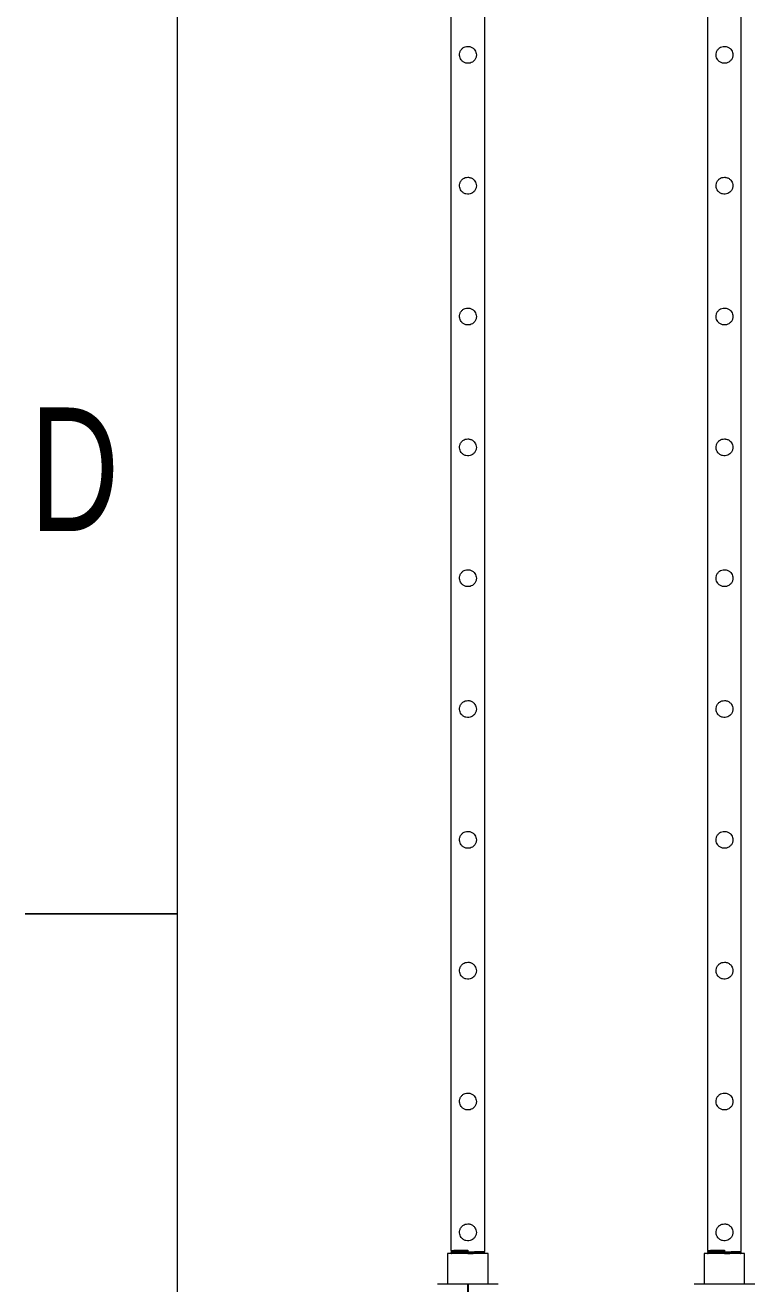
# Model space of a CAD drawing. Header units: millimetres. Extents: x 11948 to 22858, y 1146 to 11361.
# Drawn here: x 12890 to 13754, y 7399 to 8890 of the extents above; entities that cross this region are included whole.
import ezdxf

# ---------------------------------------------------------------- set-up
doc = ezdxf.new("R2010")
doc.units = ezdxf.units.MM
doc.linetypes.add('SLD-Solid', pattern=[0])
doc.styles.add('SLDTEXTSTYLE0', font='TXT', dxfattribs={"width": 0.75})
doc.dimstyles.new('SLDDIMSTYLE0', dxfattribs={"dimscale": 22, "dimtxt": 1.852083, "dimasz": 1.5, "dimexe": 0, "dimexo": 0.0625, "dimgap": 0.463021, "dimtad": 1, "dimdec": 0, "dimrnd": 1e-09, "dimzin": 12, "dimdsep": 46, "dimtxsty": 'SLDTEXTSTYLE0', "dimcen": 0.09, "dimadec": 0, "dimazin": 3, "dimtfac": 1, "dimtdec": 0, "dimtofl": 0, "dimtmove": 0, "dimatfit": 3, "dimfxl": 1, "dimfrac": 2, "dimtolj": 1, "dimtzin": 12, "dimarcsym": 0})

# ---------------------------------------------------------------- blocks, each defined once
blk = doc.blocks.new('*D3')
at = {"color": 0, "lineweight": -2, "transparency": 16777216}
for p, q in [((13414.1, 7397.4), (13414.1, 7045.8)), ((13262.1, 7218.9), (13262.1, 7045.8)), ((13262.1, 7045.8), (13133.2, 7045.8)), ((13381.1, 7045.8), (13295.1, 7045.8))]:
    blk.add_line(p, q, dxfattribs=at)
at = {"color": 0, "transparency": 16777216}
for points in [[(13295.1, 7051.3), (13295.1, 7040.3), (13262.1, 7045.8)], [(13381.1, 7051.3), (13381.1, 7040.3), (13414.1, 7045.8)]]:
    blk.add_solid(points, dxfattribs=at)
at = {"layer": 'Defpoints', "color": 0, "transparency": 16777216}
for p in [(13414.1, 7398.8), (13262.1, 7220.3), (13262.1, 7045.8)]:
    blk.add_point(p, dxfattribs=at)
at = {"color": 0, "transparency": 16777216, "insert": (13179, 7076.4), "char_height": 40.75, "attachment_point": 5, "style": 'SLDTEXTSTYLE0'}
blk.add_mtext('\\A1;152', dxfattribs=at)

msp = doc.modelspace()

# ---------------------------------------------------------------- linework, layer by layer
at = {"lineweight": 18}
msp.add_line((13069.7, 11163.9), (13069.7, 4510.2), dxfattribs=at)
at = {"linetype": 'SLD-Solid', "lineweight": 0}
for p, q in [((13394.1, 10662.3), (13394.1, 7438.3)), ((13698.1, 10662.3), (13698.1, 7438.3)), ((13434.1, 7437.3), (13434.1, 10661.3)), ((13738.1, 7437.3), (13738.1, 10661.3)), ((13390.1, 7434.8), (13390.1, 7398.8)), ((13438.1, 7434.8), (13390.1, 7434.8)), ((13394.1, 7436.8), (13394.1, 7436.3)), ((13395.2, 7437.6), (13395.2, 7437.4)), ((13395.2, 7435.6), (13395.2, 7435.4)), ((13414.1, 7438.8), (13414.1, 7437.3)), ((13433.1, 7436.4), (13433.1, 7436.6)), ((13434.1, 7435.3), (13434.1, 7435.8)), ((13438.1, 7398.8), (13438.1, 7434.8)), ((13694.1, 7434.8), (13694.1, 7398.8)), ((13742.1, 7434.8), (13694.1, 7434.8)), ((13698.1, 7436.8), (13698.1, 7436.3)), ((13699.2, 7437.6), (13699.2, 7437.4)), ((13699.2, 7435.6), (13699.2, 7435.4)), ((13718.1, 7438.8), (13718.1, 7437.3)), ((13737.1, 7436.4), (13737.1, 7436.6)), ((13738.1, 7435.3), (13738.1, 7435.8)), ((13742.1, 7398.8), (13742.1, 7434.8)), ((13378.1, 7398.8), (13450.1, 7398.8)), ((13682.1, 7398.8), (13754.1, 7398.8))]:
    msp.add_line(p, q, dxfattribs=at)
at = {"linetype": 'Continuous', "lineweight": 18}
for p, q in [((12889.5, 7837.1), (13069.7, 7837.1)), ((13069.7, 7837.1), (12889.5, 7837.1))]:
    msp.add_line(p, q, dxfattribs=at)
at = {"linetype": 'SLD-Solid', "lineweight": 0}
for points, knots in [([(13414.1, 8864.8), (13413.1, 8864.7), (13411, 8864.5), (13408.2, 8863), (13406.2, 8861.1), (13405.1, 8859.1), (13404.3, 8857), (13404, 8854.2), (13404.7, 8851.2), (13406.2, 8848.5), (13408.2, 8846.6), (13410.2, 8845.5), (13412.3, 8844.8), (13415.1, 8844.6), (13418.2, 8845.4), (13420.8, 8847.1), (13422.6, 8849.2), (13423.6, 8851.3), (13424.2, 8853.4), (13424.2, 8856.2), (13423.3, 8859.1), (13421.6, 8861.7), (13419.4, 8863.4), (13417.2, 8864.3), (13415.6, 8864.7), (13414.6, 8864.7), (13414.1, 8864.8)], [0, 0, 0, 0, 0.04935, 0.098583, 0.150822, 0.179059, 0.207278, 0.260065, 0.306586, 0.354234, 0.407925, 0.436112, 0.46428, 0.515721, 0.563207, 0.612084, 0.665775, 0.694011, 0.722224, 0.772995, 0.818986, 0.868099, 0.923171, 0.950974, 0.978758, 1, 1, 1, 1]), ([(13718.1, 8864.8), (13717.1, 8864.7), (13715, 8864.5), (13712.2, 8863), (13710.2, 8861.1), (13709.1, 8859.1), (13708.3, 8857), (13708, 8854.2), (13708.7, 8851.2), (13710.2, 8848.5), (13712.2, 8846.6), (13714.2, 8845.5), (13716.3, 8844.8), (13719.1, 8844.6), (13722.2, 8845.4), (13724.8, 8847.1), (13726.6, 8849.2), (13727.6, 8851.3), (13728.2, 8853.4), (13728.2, 8856.2), (13727.3, 8859.1), (13725.6, 8861.7), (13723.4, 8863.4), (13721.2, 8864.3), (13719.6, 8864.7), (13718.6, 8864.7), (13718.1, 8864.8)], [0, 0, 0, 0, 0.049349, 0.098583, 0.150822, 0.179058, 0.207278, 0.260065, 0.306586, 0.354234, 0.407925, 0.436112, 0.46428, 0.515721, 0.563207, 0.612084, 0.665775, 0.694011, 0.722224, 0.772994, 0.818985, 0.868099, 0.92317, 0.950973, 0.978758, 1, 1, 1, 1]), ([(13414.1, 8709.8), (13413.1, 8709.7), (13411, 8709.5), (13408.2, 8708), (13406.2, 8706.1), (13405.1, 8704.1), (13404.3, 8702), (13404, 8699.2), (13404.7, 8696.2), (13406.2, 8693.5), (13408.2, 8691.6), (13410.2, 8690.5), (13412.3, 8689.8), (13415.1, 8689.6), (13418.2, 8690.4), (13420.8, 8692.1), (13422.6, 8694.2), (13423.6, 8696.3), (13424.2, 8698.4), (13424.2, 8701.2), (13423.3, 8704.1), (13421.6, 8706.7), (13419.4, 8708.4), (13417.2, 8709.3), (13415.6, 8709.7), (13414.6, 8709.7), (13414.1, 8709.8)], [0, 0, 0, 0, 0.04935, 0.098585, 0.150821, 0.179058, 0.207277, 0.260064, 0.306585, 0.354233, 0.407926, 0.436112, 0.464279, 0.51572, 0.563206, 0.612083, 0.665773, 0.694013, 0.722225, 0.772996, 0.818987, 0.868101, 0.923172, 0.950973, 0.978758, 1, 1, 1, 1]), ([(13718.1, 8709.8), (13717.1, 8709.7), (13715, 8709.5), (13712.2, 8708), (13710.2, 8706.1), (13709.1, 8704.1), (13708.3, 8702), (13708, 8699.2), (13708.7, 8696.2), (13710.2, 8693.5), (13712.2, 8691.6), (13714.2, 8690.5), (13716.3, 8689.8), (13719.1, 8689.6), (13722.2, 8690.4), (13724.8, 8692.1), (13726.6, 8694.2), (13727.6, 8696.3), (13728.2, 8698.4), (13728.2, 8701.2), (13727.3, 8704.1), (13725.6, 8706.7), (13723.4, 8708.4), (13721.2, 8709.3), (13719.6, 8709.7), (13718.6, 8709.7), (13718.1, 8709.8)], [0, 0, 0, 0, 0.049349, 0.098585, 0.150821, 0.179057, 0.207276, 0.260064, 0.306584, 0.354233, 0.407926, 0.436112, 0.464279, 0.51572, 0.563205, 0.612083, 0.665773, 0.694013, 0.722225, 0.772996, 0.818987, 0.8681, 0.923172, 0.950973, 0.978758, 1, 1, 1, 1]), ([(13414.1, 8554.8), (13413.1, 8554.7), (13411, 8554.5), (13408.2, 8553), (13406.2, 8551.1), (13405.1, 8549.1), (13404.3, 8547), (13404, 8544.2), (13404.7, 8541.2), (13406.2, 8538.5), (13408.2, 8536.6), (13410.2, 8535.5), (13412.3, 8534.8), (13415.1, 8534.6), (13418.2, 8535.4), (13420.8, 8537.1), (13422.6, 8539.2), (13423.6, 8541.3), (13424.2, 8543.4), (13424.2, 8546.2), (13423.3, 8549.1), (13421.6, 8551.7), (13419.4, 8553.4), (13417.2, 8554.3), (13415.6, 8554.7), (13414.6, 8554.7), (13414.1, 8554.8)], [0, 0, 0, 0, 0.04935, 0.098585, 0.150821, 0.179058, 0.207277, 0.260064, 0.306585, 0.354236, 0.407927, 0.436112, 0.46428, 0.51572, 0.563206, 0.612083, 0.665774, 0.694013, 0.722226, 0.772997, 0.818984, 0.868101, 0.923172, 0.950973, 0.978758, 1, 1, 1, 1]), ([(13718.1, 8554.8), (13717.1, 8554.7), (13715, 8554.5), (13712.2, 8553), (13710.2, 8551.1), (13709.1, 8549.1), (13708.3, 8547), (13708, 8544.2), (13708.7, 8541.2), (13710.2, 8538.5), (13712.2, 8536.6), (13714.2, 8535.5), (13716.3, 8534.8), (13719.1, 8534.6), (13722.2, 8535.4), (13724.8, 8537.1), (13726.6, 8539.2), (13727.6, 8541.3), (13728.2, 8543.4), (13728.2, 8546.2), (13727.3, 8549.1), (13725.6, 8551.7), (13723.4, 8553.4), (13721.2, 8554.3), (13719.6, 8554.7), (13718.6, 8554.7), (13718.1, 8554.8)], [0, 0, 0, 0, 0.049349, 0.098585, 0.150821, 0.179057, 0.207276, 0.260064, 0.306584, 0.354236, 0.407926, 0.436112, 0.46428, 0.51572, 0.563206, 0.612083, 0.665773, 0.694013, 0.722226, 0.772996, 0.818984, 0.868101, 0.923172, 0.950973, 0.978758, 1, 1, 1, 1]), ([(13414.1, 8399.8), (13413.1, 8399.7), (13411, 8399.5), (13408.2, 8398), (13406.2, 8396.1), (13405.1, 8394.1), (13404.3, 8392), (13404, 8389.2), (13404.7, 8386.2), (13406.2, 8383.5), (13408.2, 8381.6), (13410.2, 8380.5), (13412.3, 8379.8), (13415.1, 8379.6), (13418.2, 8380.4), (13420.8, 8382.1), (13422.6, 8384.2), (13423.6, 8386.3), (13424.2, 8388.4), (13424.2, 8391.2), (13423.3, 8394.1), (13421.6, 8396.7), (13419.4, 8398.4), (13417.2, 8399.3), (13415.6, 8399.7), (13414.6, 8399.7), (13414.1, 8399.8)], [0, 0, 0, 0, 0.04935, 0.098585, 0.150821, 0.179057, 0.207276, 0.260067, 0.306584, 0.354236, 0.407926, 0.436112, 0.464281, 0.515721, 0.563207, 0.612084, 0.665774, 0.694014, 0.722226, 0.772997, 0.818984, 0.868101, 0.923172, 0.950974, 0.978758, 1, 1, 1, 1]), ([(13718.1, 8399.8), (13717.1, 8399.7), (13715, 8399.5), (13712.2, 8398), (13710.2, 8396.1), (13709.1, 8394.1), (13708.3, 8392), (13708, 8389.2), (13708.7, 8386.2), (13710.2, 8383.5), (13712.2, 8381.6), (13714.2, 8380.5), (13716.3, 8379.8), (13719.1, 8379.6), (13722.2, 8380.4), (13724.8, 8382.1), (13726.6, 8384.2), (13727.6, 8386.3), (13728.2, 8388.4), (13728.2, 8391.2), (13727.3, 8394.1), (13725.6, 8396.7), (13723.4, 8398.4), (13721.2, 8399.3), (13719.6, 8399.7), (13718.6, 8399.7), (13718.1, 8399.8)], [0, 0, 0, 0, 0.049349, 0.098585, 0.150821, 0.179057, 0.207276, 0.260067, 0.306584, 0.354235, 0.407926, 0.436112, 0.46428, 0.515721, 0.563206, 0.612084, 0.665774, 0.694013, 0.722226, 0.772997, 0.818984, 0.868101, 0.923172, 0.950973, 0.978758, 1, 1, 1, 1]), ([(13414.1, 8244.8), (13413.1, 8244.7), (13411, 8244.5), (13408.2, 8243), (13406.2, 8241.1), (13405.1, 8239.1), (13404.3, 8237), (13404, 8234.2), (13404.7, 8231.2), (13406.2, 8228.5), (13408.2, 8226.6), (13410.2, 8225.5), (13412.3, 8224.8), (13415.1, 8224.6), (13418.2, 8225.4), (13420.8, 8227.1), (13422.6, 8229.2), (13423.6, 8231.3), (13424.2, 8233.4), (13424.2, 8236.2), (13423.3, 8239.1), (13421.6, 8241.7), (13419.4, 8243.4), (13417.2, 8244.3), (13415.6, 8244.7), (13414.6, 8244.7), (13414.1, 8244.8)], [0, 0, 0, 0, 0.04935, 0.098584, 0.15082, 0.17906, 0.207275, 0.260067, 0.306584, 0.354235, 0.407926, 0.436111, 0.46428, 0.515721, 0.563207, 0.612084, 0.665774, 0.694014, 0.722226, 0.772997, 0.818985, 0.868098, 0.923172, 0.950973, 0.978758, 1, 1, 1, 1]), ([(13718.1, 8244.8), (13717.1, 8244.7), (13715, 8244.5), (13712.2, 8243), (13710.2, 8241.1), (13709.1, 8239.1), (13708.3, 8237), (13708, 8234.2), (13708.7, 8231.2), (13710.2, 8228.5), (13712.2, 8226.6), (13714.2, 8225.5), (13716.3, 8224.8), (13719.1, 8224.6), (13722.2, 8225.4), (13724.8, 8227.1), (13726.6, 8229.2), (13727.6, 8231.3), (13728.2, 8233.4), (13728.2, 8236.2), (13727.3, 8239.1), (13725.6, 8241.7), (13723.4, 8243.4), (13721.2, 8244.3), (13719.6, 8244.7), (13718.6, 8244.7), (13718.1, 8244.8)], [0, 0, 0, 0, 0.04935, 0.098584, 0.15082, 0.17906, 0.207275, 0.260066, 0.306583, 0.354235, 0.407926, 0.436112, 0.46428, 0.515721, 0.563206, 0.612084, 0.665774, 0.694014, 0.722226, 0.772997, 0.818984, 0.868098, 0.923172, 0.950973, 0.978758, 1, 1, 1, 1]), ([(13414.1, 8089.8), (13413.1, 8089.7), (13411, 8089.5), (13408.2, 8088), (13406.2, 8086.1), (13405.1, 8084.1), (13404.3, 8082), (13404, 8079.2), (13404.7, 8076.2), (13406.2, 8073.5), (13408.2, 8071.6), (13410.2, 8070.5), (13412.3, 8069.8), (13415.1, 8069.6), (13418.2, 8070.4), (13420.8, 8072.1), (13422.6, 8074.2), (13423.6, 8076.3), (13424.2, 8078.4), (13424.2, 8081.2), (13423.3, 8084.1), (13421.6, 8086.7), (13419.4, 8088.4), (13417.2, 8089.3), (13415.6, 8089.7), (13414.6, 8089.7), (13414.1, 8089.8)], [0, 0, 0, 0, 0.04935, 0.098584, 0.15082, 0.17906, 0.207276, 0.260067, 0.306584, 0.354235, 0.407926, 0.436112, 0.464281, 0.515721, 0.563207, 0.612084, 0.665775, 0.694014, 0.722227, 0.772998, 0.818985, 0.868099, 0.923171, 0.950973, 0.978758, 1, 1, 1, 1]), ([(13718.1, 8089.8), (13717.1, 8089.7), (13715, 8089.5), (13712.2, 8088), (13710.2, 8086.1), (13709.1, 8084.1), (13708.3, 8082), (13708, 8079.2), (13708.7, 8076.2), (13710.2, 8073.5), (13712.2, 8071.6), (13714.2, 8070.5), (13716.3, 8069.8), (13719.1, 8069.6), (13722.2, 8070.4), (13724.8, 8072.1), (13726.6, 8074.2), (13727.6, 8076.3), (13728.2, 8078.4), (13728.2, 8081.2), (13727.3, 8084.1), (13725.6, 8086.7), (13723.4, 8088.4), (13721.2, 8089.3), (13719.6, 8089.7), (13718.6, 8089.7), (13718.1, 8089.8)], [0, 0, 0, 0, 0.04935, 0.098584, 0.15082, 0.17906, 0.207275, 0.260066, 0.306584, 0.354235, 0.407926, 0.436112, 0.46428, 0.515721, 0.563207, 0.612084, 0.665774, 0.694014, 0.722227, 0.772998, 0.818985, 0.868099, 0.92317, 0.950972, 0.978758, 1, 1, 1, 1]), ([(13414.1, 7934.8), (13413.1, 7934.7), (13411, 7934.5), (13408.2, 7933), (13406.2, 7931.1), (13405.1, 7929.1), (13404.3, 7927), (13404, 7924.2), (13404.7, 7921.2), (13406.2, 7918.5), (13408.2, 7916.6), (13410.2, 7915.5), (13412.3, 7914.8), (13415.1, 7914.6), (13418.2, 7915.4), (13420.8, 7917.1), (13422.6, 7919.2), (13423.6, 7921.3), (13424.2, 7923.4), (13424.2, 7926.2), (13423.3, 7929.1), (13421.6, 7931.7), (13419.4, 7933.4), (13417.2, 7934.3), (13415.6, 7934.7), (13414.6, 7934.7), (13414.1, 7934.8)], [0, 0, 0, 0, 0.04935, 0.098584, 0.15082, 0.17906, 0.207277, 0.260066, 0.306585, 0.354235, 0.407926, 0.436112, 0.46428, 0.515721, 0.563207, 0.612084, 0.665774, 0.694013, 0.722225, 0.772996, 0.818985, 0.868099, 0.923171, 0.950974, 0.978758, 1, 1, 1, 1]), ([(13718.1, 7934.8), (13717.1, 7934.7), (13715, 7934.5), (13712.2, 7933), (13710.2, 7931.1), (13709.1, 7929.1), (13708.3, 7927), (13708, 7924.2), (13708.7, 7921.2), (13710.2, 7918.5), (13712.2, 7916.6), (13714.2, 7915.5), (13716.3, 7914.8), (13719.1, 7914.6), (13722.2, 7915.4), (13724.8, 7917.1), (13726.6, 7919.2), (13727.6, 7921.3), (13728.2, 7923.4), (13728.2, 7926.2), (13727.3, 7929.1), (13725.6, 7931.7), (13723.4, 7933.4), (13721.2, 7934.3), (13719.6, 7934.7), (13718.6, 7934.7), (13718.1, 7934.8)], [0, 0, 0, 0, 0.049349, 0.098583, 0.150819, 0.179059, 0.207277, 0.260066, 0.306585, 0.354235, 0.407925, 0.436112, 0.46428, 0.515721, 0.563207, 0.612084, 0.665774, 0.694012, 0.722225, 0.772996, 0.818985, 0.868099, 0.923171, 0.950973, 0.978758, 1, 1, 1, 1]), ([(13414.1, 7779.8), (13413.1, 7779.7), (13411, 7779.5), (13408.2, 7778), (13406.2, 7776.1), (13405.1, 7774.1), (13404.3, 7772), (13404, 7769.2), (13404.7, 7766.2), (13406.2, 7763.5), (13408.2, 7761.6), (13410.2, 7760.5), (13412.3, 7759.8), (13415.1, 7759.6), (13418.2, 7760.4), (13420.8, 7762.1), (13422.6, 7764.2), (13423.6, 7766.3), (13424.2, 7768.4), (13424.2, 7771.2), (13423.3, 7774.1), (13421.6, 7776.7), (13419.4, 7778.4), (13417.2, 7779.3), (13415.6, 7779.7), (13414.6, 7779.7), (13414.1, 7779.8)], [0, 0, 0, 0, 0.04935, 0.098585, 0.15082, 0.179059, 0.207276, 0.260065, 0.306584, 0.354234, 0.407926, 0.436112, 0.46428, 0.51572, 0.563206, 0.612083, 0.665775, 0.694013, 0.722226, 0.772997, 0.818986, 0.8681, 0.923171, 0.950973, 0.978758, 1, 1, 1, 1]), ([(13718.1, 7779.8), (13717.1, 7779.7), (13715, 7779.5), (13712.2, 7778), (13710.2, 7776.1), (13709.1, 7774.1), (13708.3, 7772), (13708, 7769.2), (13708.7, 7766.2), (13710.2, 7763.5), (13712.2, 7761.6), (13714.2, 7760.5), (13716.3, 7759.8), (13719.1, 7759.6), (13722.2, 7760.4), (13724.8, 7762.1), (13726.6, 7764.2), (13727.6, 7766.3), (13728.2, 7768.4), (13728.2, 7771.2), (13727.3, 7774.1), (13725.6, 7776.7), (13723.4, 7778.4), (13721.2, 7779.3), (13719.6, 7779.7), (13718.6, 7779.7), (13718.1, 7779.8)], [0, 0, 0, 0, 0.049349, 0.098584, 0.15082, 0.179059, 0.207276, 0.260065, 0.306584, 0.354234, 0.407926, 0.436112, 0.46428, 0.51572, 0.563206, 0.612083, 0.665775, 0.694013, 0.722226, 0.772996, 0.818986, 0.868099, 0.923171, 0.950972, 0.978758, 1, 1, 1, 1]), ([(13414.1, 7624.8), (13413.1, 7624.7), (13411, 7624.5), (13408.2, 7623), (13406.2, 7621.1), (13405.1, 7619.1), (13404.3, 7617), (13404, 7614.2), (13404.7, 7611.2), (13406.2, 7608.5), (13408.2, 7606.6), (13410.2, 7605.5), (13412.3, 7604.8), (13415.1, 7604.6), (13418.2, 7605.4), (13420.8, 7607.1), (13422.6, 7609.2), (13423.6, 7611.3), (13424.2, 7613.4), (13424.2, 7616.2), (13423.3, 7619.1), (13421.6, 7621.7), (13419.4, 7623.4), (13417.2, 7624.3), (13415.6, 7624.7), (13414.6, 7624.7), (13414.1, 7624.8)], [0, 0, 0, 0, 0.04935, 0.098584, 0.15082, 0.179059, 0.207276, 0.260065, 0.306586, 0.354236, 0.407926, 0.436112, 0.46428, 0.515721, 0.563207, 0.612084, 0.665774, 0.694014, 0.722227, 0.772996, 0.818985, 0.8681, 0.923171, 0.950974, 0.978758, 1, 1, 1, 1]), ([(13718.1, 7624.8), (13717.1, 7624.7), (13715, 7624.5), (13712.2, 7623), (13710.2, 7621.1), (13709.1, 7619.1), (13708.3, 7617), (13708, 7614.2), (13708.7, 7611.2), (13710.2, 7608.5), (13712.2, 7606.6), (13714.2, 7605.5), (13716.3, 7604.8), (13719.1, 7604.6), (13722.2, 7605.4), (13724.8, 7607.1), (13726.6, 7609.2), (13727.6, 7611.3), (13728.2, 7613.4), (13728.2, 7616.2), (13727.3, 7619.1), (13725.6, 7621.7), (13723.4, 7623.4), (13721.2, 7624.3), (13719.6, 7624.7), (13718.6, 7624.7), (13718.1, 7624.8)], [0, 0, 0, 0, 0.049349, 0.098584, 0.15082, 0.179058, 0.207276, 0.260065, 0.306585, 0.354235, 0.407926, 0.436112, 0.46428, 0.515721, 0.563207, 0.612084, 0.665774, 0.694014, 0.722226, 0.772995, 0.818985, 0.8681, 0.923171, 0.950973, 0.978758, 1, 1, 1, 1]), ([(13414.1, 7469.8), (13413.1, 7469.7), (13411, 7469.5), (13408.2, 7468), (13406.2, 7466.1), (13405.1, 7464.1), (13404.3, 7462), (13404, 7459.2), (13404.7, 7456.2), (13406.2, 7453.5), (13408.2, 7451.6), (13410.2, 7450.5), (13412.3, 7449.8), (13415.1, 7449.6), (13418.2, 7450.4), (13420.8, 7452.1), (13422.6, 7454.2), (13423.6, 7456.3), (13424.2, 7458.4), (13424.2, 7461.2), (13423.3, 7464.1), (13421.6, 7466.7), (13419.4, 7468.4), (13417.2, 7469.3), (13415.6, 7469.7), (13414.6, 7469.7), (13414.1, 7469.8)], [0, 0, 0, 0, 0.04935, 0.098584, 0.15082, 0.179058, 0.207276, 0.260067, 0.306586, 0.354235, 0.407926, 0.436112, 0.464281, 0.515721, 0.563207, 0.612084, 0.665774, 0.694013, 0.722227, 0.772996, 0.818985, 0.8681, 0.923172, 0.950974, 0.978758, 1, 1, 1, 1]), ([(13718.1, 7469.8), (13717.1, 7469.7), (13715, 7469.5), (13712.2, 7468), (13710.2, 7466.1), (13709.1, 7464.1), (13708.3, 7462), (13708, 7459.2), (13708.7, 7456.2), (13710.2, 7453.5), (13712.2, 7451.6), (13714.2, 7450.5), (13716.3, 7449.8), (13719.1, 7449.6), (13722.2, 7450.4), (13724.8, 7452.1), (13726.6, 7454.2), (13727.6, 7456.3), (13728.2, 7458.4), (13728.2, 7461.2), (13727.3, 7464.1), (13725.6, 7466.7), (13723.4, 7468.4), (13721.2, 7469.3), (13719.6, 7469.7), (13718.6, 7469.7), (13718.1, 7469.8)], [0, 0, 0, 0, 0.049349, 0.098584, 0.15082, 0.179058, 0.207275, 0.260066, 0.306585, 0.354235, 0.407926, 0.436112, 0.46428, 0.515721, 0.563207, 0.612084, 0.665774, 0.694012, 0.722227, 0.772996, 0.818985, 0.8681, 0.923171, 0.950973, 0.978758, 1, 1, 1, 1]), ([(13394.2, 7436.8), (13394.2, 7436.8), (13394.1, 7436.8), (13394.7, 7436.8), (13395.9, 7436.9), (13397.8, 7437), (13400.3, 7437), (13403.3, 7437.1), (13406.7, 7437.1), (13410.4, 7437.2), (13412.9, 7437.2), (13414.1, 7437.3)], [0, 0, 0, 0, 0.015788, 0.139098, 0.261002, 0.384662, 0.508403, 0.630356, 0.753541, 0.8775, 1, 1, 1, 1]), ([(13394.2, 7438.3), (13394.2, 7438.3), (13394.1, 7438.3), (13394.6, 7438.3), (13395.9, 7438.4), (13397.8, 7438.5), (13400.3, 7438.5), (13403.3, 7438.6), (13406.7, 7438.6), (13410.4, 7438.7), (13412.9, 7438.7), (13414.1, 7438.8)], [0, 0, 0, 0, 0.033436, 0.154535, 0.274253, 0.395696, 0.517218, 0.636984, 0.75796, 0.879697, 1, 1, 1, 1]), ([(13394.2, 7438.3), (13394.3, 7438.2), (13394.7, 7437.9), (13395.1, 7437.7), (13395.2, 7437.6)], [0, 0, 0, 0, 0.503914, 1, 1, 1, 1]), ([(13395.2, 7437.4), (13395.1, 7437.3), (13394.7, 7437.1), (13394.3, 7436.9), (13394.2, 7436.8)], [0, 0, 0, 0, 0.5000033, 1, 1, 1, 1]), ([(13394.2, 7436.3), (13394.2, 7436.3), (13394.1, 7436.3), (13394.7, 7436.4), (13396, 7436.4), (13398, 7436.5), (13400.6, 7436.5), (13403.6, 7436.6), (13407, 7436.7), (13410.7, 7436.7), (13414.5, 7436.8), (13418.3, 7436.8), (13422, 7436.9), (13425.3, 7437), (13428.3, 7437), (13430.7, 7437.1), (13432.6, 7437.1), (13433.7, 7437.2), (13434.2, 7437.2), (13434.1, 7437.3), (13434.1, 7437.3)], [0, 0, 0, 0, 0.022752, 0.083212, 0.143111, 0.203885, 0.26459, 0.324439, 0.385014, 0.445858, 0.505897, 0.566167, 0.627046, 0.687437, 0.747379, 0.808187, 0.868844, 0.928683, 0.989312, 1, 1, 1, 1]), ([(13394.2, 7436.3), (13394.3, 7436.2), (13394.7, 7435.9), (13395.1, 7435.7), (13395.2, 7435.6)], [0, 0, 0, 0, 0.503914, 1, 1, 1, 1]), ([(13394.2, 7434.8), (13394.2, 7434.8), (13394.1, 7434.8), (13394.7, 7434.9), (13396, 7434.9), (13398, 7435), (13400.6, 7435), (13403.6, 7435.1), (13407, 7435.2), (13410.7, 7435.2), (13414.5, 7435.3), (13418.3, 7435.3), (13422, 7435.4), (13425.3, 7435.5), (13428.3, 7435.5), (13430.7, 7435.6), (13432.6, 7435.6), (13433.7, 7435.7), (13434.2, 7435.7), (13434.1, 7435.8), (13434.1, 7435.8)], [0, 0, 0, 0, 0.013894, 0.074902, 0.135344, 0.196669, 0.257924, 0.318316, 0.379439, 0.440835, 0.501419, 0.562235, 0.623666, 0.684604, 0.745089, 0.806448, 0.867655, 0.928037, 0.989215, 1, 1, 1, 1]), ([(13395.2, 7435.4), (13395.1, 7435.3), (13394.7, 7435.1), (13394.3, 7434.9), (13394.2, 7434.8)], [0, 0, 0, 0, 0.499979, 1, 1, 1, 1]), ([(13395.3, 7437.6), (13395.3, 7437.6), (13395.2, 7437.7), (13395.7, 7437.7), (13396.9, 7437.8), (13398.7, 7437.8), (13401, 7437.9), (13403.9, 7438), (13407.1, 7438), (13410.6, 7438.1), (13413, 7438.1), (13414.1, 7438.1)], [0, 0, 0, 0, 0.033475, 0.154569, 0.274273, 0.395717, 0.517237, 0.636998, 0.757971, 0.879702, 1, 1, 1, 1]), ([(13395.3, 7437.4), (13395.3, 7437.4), (13395.2, 7437.4), (13395.7, 7437.5), (13396.9, 7437.5), (13398.7, 7437.6), (13401, 7437.7), (13403.9, 7437.7), (13407.1, 7437.8), (13410.6, 7437.8), (13413, 7437.9), (13414.1, 7437.9)], [0, 0, 0, 0, 0.014661, 0.138112, 0.260146, 0.383954, 0.50784, 0.629932, 0.75326, 0.87736, 1, 1, 1, 1]), ([(13395.3, 7435.6), (13395.3, 7435.6), (13395.2, 7435.7), (13395.8, 7435.7), (13397, 7435.8), (13398.9, 7435.8), (13401.3, 7435.9), (13404.2, 7436), (13407.4, 7436), (13410.9, 7436.1), (13414.5, 7436.1), (13418.1, 7436.2), (13421.5, 7436.3), (13424.7, 7436.3), (13427.5, 7436.4), (13429.8, 7436.5), (13431.6, 7436.5), (13432.7, 7436.6), (13433.1, 7436.6), (13433.1, 7436.6), (13433, 7436.6)], [0, 0, 0, 0, 0.0229908, 0.0840329, 0.1445034, 0.2058654, 0.2671543, 0.3275785, 0.3887338, 0.4501643, 0.5107807, 0.5716295, 0.633094, 0.694067, 0.7545849, 0.8159758, 0.8772196, 0.9376329, 0.9988457, 1, 1, 1, 1]), ([(13395.3, 7435.4), (13395.3, 7435.4), (13395.2, 7435.4), (13395.8, 7435.5), (13397, 7435.5), (13398.9, 7435.6), (13401.3, 7435.7), (13404.2, 7435.7), (13407.4, 7435.8), (13410.9, 7435.8), (13414.5, 7435.9), (13418.1, 7436), (13421.5, 7436), (13424.7, 7436.1), (13427.5, 7436.1), (13429.8, 7436.2), (13431.6, 7436.3), (13432.7, 7436.3), (13433.1, 7436.4), (13433, 7436.4), (13433, 7436.4)], [0, 0, 0, 0, 0.013362, 0.074402, 0.134871, 0.196231, 0.257518, 0.317941, 0.379094, 0.440523, 0.501138, 0.561985, 0.623448, 0.684419, 0.744935, 0.806325, 0.867567, 0.927978, 0.989189, 1, 1, 1, 1]), ([(13414.2, 7434.8), (13414.4, 7434.8), (13415.9, 7434.8), (13418.7, 7434.8), (13422.3, 7434.9), (13425.6, 7435), (13428.5, 7435), (13430.9, 7435.1), (13432.7, 7435.1), (13433.8, 7435.2), (13434.2, 7435.2), (13434.1, 7435.3), (13434.1, 7435.3)], [0, 0, 0, 0, 0.023331, 0.144119, 0.265914, 0.386514, 0.506597, 0.628315, 0.749518, 0.869242, 0.990671, 1, 1, 1, 1]), ([(13433.1, 7436.6), (13433.2, 7436.7), (13433.6, 7436.9), (13434, 7437.2), (13434.1, 7437.3)], [0, 0, 0, 0, 0.499966, 1, 1, 1, 1]), ([(13434.1, 7435.8), (13434, 7435.9), (13433.6, 7436.1), (13433.2, 7436.3), (13433.1, 7436.4)], [0, 0, 0, 0, 0.503928, 1, 1, 1, 1]), ([(13433.3, 7434.8), (13433.4, 7434.8), (13433.7, 7435), (13434, 7435.2), (13434.1, 7435.3)], [0, 0, 0, 0, 0.362827, 1, 1, 1, 1]), ([(13698.2, 7436.8), (13698.2, 7436.8), (13698.1, 7436.8), (13698.7, 7436.8), (13699.9, 7436.9), (13701.8, 7437), (13704.3, 7437), (13707.3, 7437.1), (13710.7, 7437.1), (13714.4, 7437.2), (13716.9, 7437.2), (13718.1, 7437.3)], [0, 0, 0, 0, 0.015788, 0.139098, 0.261002, 0.384662, 0.508403, 0.630356, 0.753542, 0.877502, 1, 1, 1, 1]), ([(13698.2, 7438.3), (13698.2, 7438.3), (13698.1, 7438.3), (13698.6, 7438.3), (13699.9, 7438.4), (13701.8, 7438.5), (13704.3, 7438.5), (13707.3, 7438.6), (13710.7, 7438.6), (13714.4, 7438.7), (13716.9, 7438.7), (13718.1, 7438.8)], [0, 0, 0, 0, 0.033436, 0.154535, 0.274254, 0.395696, 0.517218, 0.636985, 0.757961, 0.879698, 1, 1, 1, 1]), ([(13698.2, 7438.3), (13698.3, 7438.2), (13698.7, 7437.9), (13699.1, 7437.7), (13699.2, 7437.6)], [0, 0, 0, 0, 0.503909, 1, 1, 1, 1]), ([(13699.2, 7437.4), (13699.1, 7437.3), (13698.7, 7437.1), (13698.3, 7436.9), (13698.2, 7436.8)], [0, 0, 0, 0, 0.500014, 1, 1, 1, 1]), ([(13698.2, 7436.3), (13698.2, 7436.3), (13698.1, 7436.3), (13698.7, 7436.4), (13700, 7436.4), (13702, 7436.5), (13704.6, 7436.5), (13707.6, 7436.6), (13711, 7436.7), (13714.7, 7436.7), (13718.5, 7436.8), (13722.3, 7436.8), (13726, 7436.9), (13729.3, 7437), (13732.3, 7437), (13734.7, 7437.1), (13736.6, 7437.1), (13737.7, 7437.2), (13738.2, 7437.2), (13738.1, 7437.3), (13738.1, 7437.3)], [0, 0, 0, 0, 0.022752, 0.083212, 0.143111, 0.203885, 0.26459, 0.324439, 0.385014, 0.445858, 0.505898, 0.566167, 0.627046, 0.687437, 0.747379, 0.808187, 0.868844, 0.928683, 0.989312, 1, 1, 1, 1]), ([(13698.2, 7436.3), (13698.3, 7436.2), (13698.7, 7435.9), (13699.1, 7435.7), (13699.2, 7435.6)], [0, 0, 0, 0, 0.503909, 1, 1, 1, 1]), ([(13698.2, 7434.8), (13698.2, 7434.8), (13698.1, 7434.8), (13698.7, 7434.9), (13700, 7434.9), (13702, 7435), (13704.6, 7435), (13707.6, 7435.1), (13711, 7435.2), (13714.7, 7435.2), (13718.5, 7435.3), (13722.3, 7435.3), (13726, 7435.4), (13729.3, 7435.5), (13732.3, 7435.5), (13734.7, 7435.6), (13736.6, 7435.6), (13737.7, 7435.7), (13738.2, 7435.7), (13738.1, 7435.8), (13738.1, 7435.8)], [0, 0, 0, 0, 0.013894, 0.074902, 0.135344, 0.196669, 0.257924, 0.318315, 0.379439, 0.440835, 0.501419, 0.562235, 0.623666, 0.684604, 0.745089, 0.806448, 0.867655, 0.928037, 0.989215, 1, 1, 1, 1]), ([(13699.2, 7435.4), (13699.1, 7435.3), (13698.7, 7435.1), (13698.3, 7434.9), (13698.2, 7434.8)], [0, 0, 0, 0, 0.49999, 1, 1, 1, 1]), ([(13699.3, 7437.6), (13699.3, 7437.6), (13699.2, 7437.7), (13699.7, 7437.7), (13700.9, 7437.8), (13702.7, 7437.8), (13705, 7437.9), (13707.9, 7438), (13711.1, 7438), (13714.6, 7438.1), (13717, 7438.1), (13718.1, 7438.1)], [0, 0, 0, 0, 0.0334746, 0.1545693, 0.2742732, 0.3957173, 0.5172366, 0.6369978, 0.757971, 0.8797024, 1, 1, 1, 1]), ([(13699.3, 7437.4), (13699.3, 7437.4), (13699.2, 7437.4), (13699.7, 7437.5), (13700.9, 7437.5), (13702.7, 7437.6), (13705, 7437.7), (13707.9, 7437.7), (13711.1, 7437.8), (13714.6, 7437.8), (13717, 7437.9), (13718.1, 7437.9)], [0, 0, 0, 0, 0.014661, 0.138113, 0.260147, 0.383955, 0.507839, 0.629932, 0.75326, 0.877361, 1, 1, 1, 1]), ([(13699.3, 7435.6), (13699.3, 7435.6), (13699.2, 7435.7), (13699.8, 7435.7), (13701, 7435.8), (13702.9, 7435.8), (13705.3, 7435.9), (13708.2, 7436), (13711.4, 7436), (13714.9, 7436.1), (13718.5, 7436.1), (13722.1, 7436.2), (13725.5, 7436.3), (13728.7, 7436.3), (13731.5, 7436.4), (13733.8, 7436.5), (13735.6, 7436.5), (13736.7, 7436.6), (13737.1, 7436.6), (13737.1, 7436.6), (13737, 7436.6)], [0, 0, 0, 0, 0.022991, 0.084033, 0.144504, 0.205866, 0.267154, 0.327578, 0.388734, 0.450164, 0.510781, 0.57163, 0.633094, 0.694067, 0.754585, 0.815976, 0.87722, 0.937633, 0.998846, 1, 1, 1, 1]), ([(13699.3, 7435.4), (13699.3, 7435.4), (13699.2, 7435.4), (13699.8, 7435.5), (13701, 7435.5), (13702.9, 7435.6), (13705.3, 7435.7), (13708.2, 7435.7), (13711.4, 7435.8), (13714.9, 7435.8), (13718.5, 7435.9), (13722.1, 7436), (13725.5, 7436), (13728.7, 7436.1), (13731.5, 7436.1), (13733.8, 7436.2), (13735.6, 7436.3), (13736.7, 7436.3), (13737.1, 7436.4), (13737, 7436.4), (13737, 7436.4)], [0, 0, 0, 0, 0.013362, 0.074402, 0.134871, 0.196231, 0.257518, 0.31794, 0.379095, 0.440523, 0.501138, 0.561985, 0.623448, 0.684419, 0.744935, 0.806324, 0.867567, 0.927978, 0.989189, 1, 1, 1, 1]), ([(13718.2, 7434.8), (13718.4, 7434.8), (13719.9, 7434.8), (13722.7, 7434.8), (13726.3, 7434.9), (13729.6, 7435), (13732.5, 7435), (13734.9, 7435.1), (13736.7, 7435.1), (13737.8, 7435.2), (13738.2, 7435.2), (13738.1, 7435.3), (13738.1, 7435.3)], [0, 0, 0, 0, 0.023331, 0.144118, 0.265913, 0.386514, 0.506597, 0.628315, 0.749518, 0.869242, 0.990671, 1, 1, 1, 1]), ([(13737.1, 7436.6), (13737.2, 7436.7), (13737.6, 7436.9), (13738, 7437.2), (13738.1, 7437.3)], [0, 0, 0, 0, 0.499976, 1, 1, 1, 1]), ([(13738.1, 7435.8), (13738, 7435.9), (13737.6, 7436.1), (13737.2, 7436.3), (13737.1, 7436.4)], [0, 0, 0, 0, 0.5039224, 1, 1, 1, 1]), ([(13737.3, 7434.8), (13737.4, 7434.8), (13737.7, 7435), (13738, 7435.2), (13738.1, 7435.3)], [0, 0, 0, 0, 0.362831, 1, 1, 1, 1])]:
    msp.add_open_spline(points, degree=3, knots=knots, dxfattribs=at)

# ---------------------------------------------------------------- texts
at = {"linetype": 'Continuous', "lineweight": 18, "insert": (12947.9, 8437), "char_height": 146.4, "attachment_point": 2, "style": 'SLDTEXTSTYLE0'}
msp.add_mtext('D', dxfattribs=at)

# ---------------------------------------------------------------- dimensions: what is measured, and where the dimension line sits
dim = msp.add_linear_dim(base=(13262.1, 7045.8), p1=(13414.1, 7398.8), p2=(13262.1, 7220.3), dimstyle='SLDDIMSTYLE0')
dim.commit()
dim.dimension.update_dxf_attribs({"geometry": '*D3', "text_midpoint": (13179, 7045.8), "dimtype": 160})

doc.saveas('drawing.dxf')
